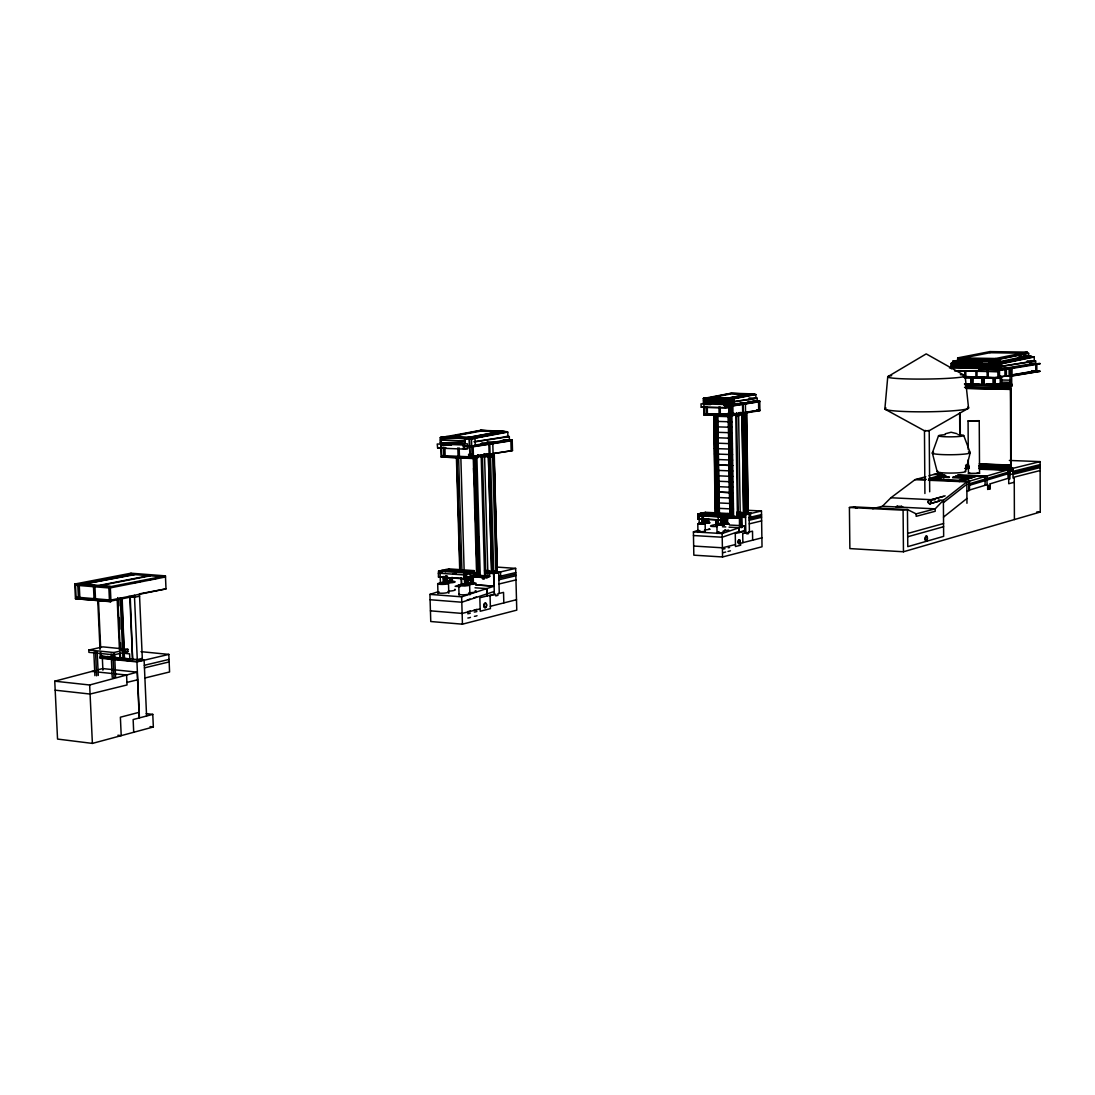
<?xml version="1.0" encoding="UTF-8"?>
<svg xmlns="http://www.w3.org/2000/svg" width="1095" height="1095" viewBox="0 0 1095 1095"><rect width="100%" height="100%" fill="white"/><g stroke="black" fill="none" stroke-linecap="round" stroke-linejoin="round"><path stroke-width="1.5" d="M884.87 408.983L887.744 376.872M965.544 471.548L970.156 452.81M968.295 459.736L968.445 473.368L979.546 473.286L979.231 420.699L968.076 420.836L968.24 449.593M127.485 660.997L127.759 659.984L129.757 659.518M938.511 435.81L932.338 452.974L937.197 471.658M964.613 384.578L1008.577 385.549L1010.096 384.892L1010.042 368.755M968.117 420.945L979.3 420.767M993.589 367.372L951.049 367.003L993.603 367.386L993.576 364.046L1031.435 356.381L993.671 364.265L993.589 365.894M739.933 518.14L728.148 517.798M725.684 403.357L725.807 398.991L753.305 393.885L728.257 398.566M703.606 402.152L725.698 403.288M484.551 570.344L489.547 570.728L489.711 576.463L486.988 577.845L472.383 576.778M466.224 577.886L466.018 581.171L467.825 577.503M446.733 575.997L444.912 579.625L445.117 576.367M705.303 532.307L705.153 523.971L699.773 523.656L701.553 523.478M465.101 438.575L464.951 443.68L440.286 442.695L440.436 437.644L446.349 436.782M440.299 442.708L465.238 443.105M697.953 532.43L697.802 524.122L703.277 523.465L701.156 523.78M979.546 473.286L977.315 472.739M968.391 473.327L969.732 472.889M872.647 508.71L882.433 506.26L890.892 497.76L915.023 479.665L925.754 476.722M697.816 524.067L709.957 522.876L705.577 522.329L707.069 522.151L709.587 522.52L703.592 522.849M943.507 517.114L966.953 498.471M943.411 502.66L966.858 484.277M725.862 523.684L729.078 523.93L722.248 524.286M718.785 524.601L724.315 525.066L716.924 525.162L722.221 524.669L718.826 524.697M703.565 522.383L708.492 522.342L708.342 518.92M902.732 506.752L901.486 506.971M887.908 376.612L926.206 353.89L964.996 375.681M967.966 408.503L929.162 430.718L926.781 430.91L924.454 430.759L885.184 409.297M722.153 523.574L727.6 523.396L727.504 515.211M705.043 524.094L697.802 524.135M741.862 517.292L739.933 518.154L728.271 517.511M479.802 576.887L482.471 575.806L482.484 578.598L484.236 578.735L484.223 575.929L481.554 577.01L484.154 576.079M1012.971 470.275L1009.918 471.548L1012.998 470.782M739.276 532.252L744.668 530.377L744.6 525.846L729.53 525.011M739.18 531.362L722.207 537.221L693.477 535.537M746.503 510.229L761.463 510.995L762.024 546.775L722.549 556.972L693.833 555.165L693.409 531.883L722.153 533.539L744.6 525.846M693.409 531.883L698.09 530.322M494.256 591.478L461.803 602.223L430.089 599.731M495.967 567.018L515.649 568.373L516.772 610.134L462.446 624.177L430.759 621.522L429.924 594.393L461.638 596.83L494.119 586.181L475.942 584.853M429.924 594.393L437.808 591.861M461.241 584.347L455.15 586.304L460.119 586.674M727.094 523.533L723.562 523.465L725.479 523.711M968.87 490.231L987.676 484.524L987.676 489.438L990.222 488.767L990.167 483.771M990.195 483.826L1008.043 478.337L1008.043 469.782L1012.355 468.318L1012.369 469.741L1010.151 470.289L979.505 469.207M968.842 485.509L1008.03 473.752M968.842 483.935L1008.043 472.219M928.396 480.253L966.844 481.896L1008.043 469.782L1008.18 473.163L1009.782 472.766M960.767 480.842L976.425 476.243M959.206 481.581L972.278 477.735L953.827 476.968M959.206 480.335L972.264 476.489M966.953 503.276L966.844 481.896L943.384 500.251L935.171 508.86L916.145 513.87L907.454 509.545L853.895 506.875L849.405 507.491L849.871 548.595L903.457 551.77L1040.25 512.049L1040.113 461.611L1009.344 460.447M934.281 479.569L942.261 477.283M929.094 478.556L942.247 474.806L942.261 477.694M930.476 479.104L943.753 475.298L943.78 478.186M930.49 480.349L943.767 476.544L947.12 476.681M928.957 475.819L940.386 472.588M930.148 503.59L939.688 500.908M930.093 503.741L939.524 501.072M907.7 536.769L943.575 526.736M896.449 506.533L897.695 506.369M929.409 500.223L945.149 495.83M929.231 500.401L943.548 496.418M907.659 533.47L943.561 523.519M725.027 548.718L723.439 548.978M139.257 717.937L137.217 672.152L89.653 684.991L54.75 681.186L57.542 739.07L92.391 743.409L153.341 726.984L152.78 714.378L146.224 713.625M945.149 433.825L951.103 432.238L957.03 433.702M54.75 681.186L94.991 670.592M98.057 669.784L102.643 668.566L137.217 672.152M152.78 714.378L133.138 719.552L133.713 732.268M139.01 712.352L120.382 717.211L121.216 735.635L117.918 735.238M1014.257 482.279L1008.728 483.716L1008.714 479.145L1009.946 478.83L1009.836 469.331L979.45 468.14M987.704 489.369L990.195 488.712M719.88 524.519L720.962 524.45M722.18 523.78L728.681 523.602L723.165 523.561L723.07 518.441L723.097 522.726L727.627 522.507L725.985 522.835L725.944 514.048L703.004 512.843L702.88 514.513M720.442 524.382C733.034 524.943 707.876 525.449 720.866 524.532M1014.244 477.735L1013.026 478.036L1012.985 468.318L1009.604 468.181M966.899 491.368L968.883 490.861L968.829 481.417M1040.127 470.535L1014.244 477.119L1014.408 519.55M1012.998 473.82L1008.988 474.833L1009.015 479.062M1013.012 474.409L1040.127 467.565M480.157 608.875L462.131 613.419L430.431 610.846M490.355 606.301L516.484 599.718M735.443 544.516L722.399 547.801L693.669 546.049M761.887 537.85L740.617 543.229L740.658 545.214L735.484 546.528L735.265 533.566L744.901 531.212L744.928 533.005M705.864 522.479L706.795 522.329L703.592 522.671M1012.998 471.356L1040.113 464.595M1008.057 473.505L1009.905 473.04M1012.998 472.876L1040.127 466.087M1008.057 474.573L1009.905 474.108M490.067 595.707L495.761 594.256L495.789 595.913L497.938 595.338L497.896 593.736L503.536 592.395L503.823 602.907M742.711 533.58L746.845 532.526L746.858 533.949L748.419 533.525L748.419 532.184L752.511 531.171L752.648 540.177M1011.191 468.455L1010.329 468.66L1010.315 465.307L1011.178 465.101L1011.191 468.455L1002.774 468.112M1012.355 468.468L1040.113 461.611M1009.768 469.714L978.738 468.4M1008.166 470.371L1009.768 469.96L979.382 468.633M126.91 682.404L137.559 679.803M144.896 678.01L169.574 671.974L168.822 654.399L141.009 651.662M1011.027 466.963L1010.699 388.355L1010.972 466.976L978.998 465.717M494.338 594.202L479.843 597.76L480.226 611.243L490.409 608.628L490.067 595.666M475.764 584.894L494.132 586.181M486.933 595.831L486.741 588.604L486.81 595.858M739.111 527.722L739.193 532.444M144.458 667.854L169.136 661.928M499.019 583.991L515.964 579.926M749.281 523.862L761.627 520.891M498.896 579.775L515.841 575.751M749.213 520.248L761.559 517.319M144.335 665.308L169.027 659.423M102.259 656.192L102.779 658.013L137.368 661.503L142.391 660.326L139.476 594.27M461.46 579.255L461.638 585.195L466.84 585.045L466.607 574.15L464.335 574.67L464.622 584.525L461.433 584.292L466.894 583.991L464.622 584.47M471.192 582.91L473.451 582.376L468.017 582.677L473.451 582.444L468.017 582.745L471.192 582.91L470.877 571.385L474.149 570.632L474.203 572.562M721.208 523.957L722.864 523.574L718.32 523.807L722.864 523.629M102.218 656.822L100.165 657.287L111.553 658.437L100.124 657.192L99.796 658.163L136.943 661.914L168.822 654.399M463.472 584.798L461.542 585.25L461.241 577.708M470.125 583.197L468.126 583.703L467.948 577.722M498.814 576.572L515.759 572.562M749.172 517.511L761.518 514.582M461.542 585.195L466.84 584.99M471.397 583.881L473.396 583.43L473.177 572.63L470.905 573.15M721.345 524.792L722.837 524.464M726.122 523.67L727.6 523.342M498.855 578.174L515.8 574.15M749.199 518.879L761.545 515.95M750.458 513.788L747.119 513.61M477.488 455.014L482.416 455.219L485.824 575.888L484.592 576.175L481.184 455.794M736.634 412.637L738.359 516.867L737.455 517.073L735.758 414.499M124.625 653.373L129.58 653.838L129.84 659.601L114.797 658.766L127.759 659.984M142.295 658.382L137.286 659.573L101.041 656.069L100.891 652.729M482.484 578.598L484.236 578.735M120.464 657.876L123.612 657.958L122.927 658.122L120.217 597.788M442.394 583.238L440.45 583.635L445.733 583.484L445.46 577.503L443.516 577.955L443.694 583.868L445.733 583.43L440.464 583.69L440.039 572.931M445.788 582.444L440.341 582.677L445.788 582.376L445.597 575.888M452.386 580.843L446.965 581.199L452.386 580.911L452.29 577.612M484.565 571.056L493.736 571.699L497.171 570.892L492.394 571.604L489.205 457.368L494.009 456.848L470.494 456.56M700.745 523.246L699.24 523.561L699.048 515.512M702.046 522.904L703.715 522.52L703.633 518.209M708.52 521.398L704.003 521.631M724.055 517.689L725.958 517.47L724.055 517.689L724.041 516.594L725.93 516.375L724.041 516.594M737.154 512.761L748.022 512.611L744.313 513.131L742.711 415.553L746.448 415.169L729.9 415.06M470.22 576.955L465.922 577.955L465.813 574.081L470.111 573.096L470.22 576.955L468.633 576.832M699.185 522.794L703.715 522.575M704.071 522.507L706.179 522.205M720.633 518.715L721.728 518.455L721.714 517.36L720.606 517.606M476.64 575.6L473.218 456.204M439.519 572.904L438.37 573.164L438.479 577.01L463.828 578.844L464.978 578.571L464.855 574.711M702.196 523.725L704.783 523.643L698.172 523.793M707 522.616L708.492 522.288L704.386 522.26M446.897 576.203L447.075 582.157L452.331 581.951L452.112 577.462M478.885 575.765L474.997 456.382M702.415 523.725L703.688 523.465L703.51 518.346L702.1 518.674L702.278 523.793L699.24 523.561L703.688 523.465L702.908 523.177M473.396 583.498L468.126 583.635L471.493 583.95L471.22 577.955L473.136 577.503L473.3 583.43M722.741 519.386L721.263 519.714L721.441 524.847L718.375 524.628L722.837 524.519L722.741 516.306M727.518 518.277L726.04 518.592L726.204 523.725L723.165 523.506L725.78 523.218M725.246 522.137L722.098 521.261L722.016 516.265L725.136 515.553L725.191 518.838L722.07 519.577L725.218 520.453L725.246 522.137L723.809 522.055L723.781 520.371L725.218 520.453M748.282 513.596L750.8 513.007L745.531 514.691M497.212 572.247L494.242 453.549M697.802 518.962L698.637 518.77L698.569 515.485L697.734 515.677L697.802 518.962L721.619 520.029L721.564 516.717L697.898 515.635L697.871 513.993L705.399 512.296L728.326 513.5L728.353 515.156M724.767 518.346L728.859 518.332L728.805 515.047L700.294 513.445L700.321 515.088M483.716 575.737L471.986 575.505M500.648 576.134L500.524 571.891L493.777 573.438L484.866 572.767M736.456 516.758L728.216 516.758M485.318 572.945L493.585 573.52L515.649 568.373M737.154 514.239L745.544 514.718L761.463 510.995M107.351 656.548L108.049 656.398M104.052 657.725L107.844 656.849M473.697 572.671L473.807 576.517L474.943 576.257L474.833 572.411L470.932 573.315L438.534 571.179L438.602 573.109M697.734 515.677L720.729 516.908L728.805 515.047M88.804 650.047L113.88 652.524L127.882 649.321L127.992 651.621L113.989 654.837L88.914 652.346L88.804 650.047L102.889 646.871L127.882 649.321M100.165 652.894L100.316 656.233L101.479 655.96M443.516 577.955L445.555 577.517M703.592 518.346L702.1 518.674M697.871 513.993L720.866 515.211L728.326 513.5M94.909 675.656L93.828 652.237L97.195 652.031L98.276 675.451M438.479 577.01L448.088 577.352M438.534 571.179L441.86 570.44L467.387 572.179L470.672 571.426L470.727 573.356L467.442 574.108L467.387 572.179L464.102 571.836M470.877 571.385L445.378 569.646L442.065 570.385L442.134 572.315M474.149 570.632L448.882 568.866L445.583 569.605L445.638 571.522M722.194 523.807L725.848 523.383L725.027 523.519M719.935 524.395L720.387 524.382M702.128 523.41L701.334 523.273M951.309 368.673L951.172 363.321L952.691 363.102L952.705 361.282L957.673 360.337L999.913 361.021L995.068 361.98L995.081 363.827L1000.666 362.719M1032.831 356.614L997.175 364.348L1032.831 356.97L1019.65 356.409M995.738 363.732L951.185 363.348L1001.446 364.348L999.694 364.635L951.268 363.54L998.599 364.361L1034.227 356.997L1034.241 361.008L1001.843 366.168M998.763 361.815L1028.657 355.697L1028.643 353.302L989.989 352.727L957.687 359.064L999.913 359.79L999.927 362.869L989.784 362.691M1030.039 355.711L998.517 362.787L1030.039 356.313L1023.606 355.615M132.071 595.776L132.125 596.748L110.951 601.059L76.13 598.089M110.266 601.675L110.965 601.538L110.28 586.468L74.734 583.772L75.445 598.705L110.266 601.675L109.582 586.605L110.28 586.468M139.558 596.214L134.507 597.24L127.91 596.693M1028.643 353.302L997.093 359.694L997.107 362.158M139.489 593.846L166.002 588.877L165.441 575.874L131.003 573.205L74.747 584.032L109.596 586.865L165.441 575.874M166.002 588.877L110.91 600.074L76.075 597.117M729.612 547.527L728.202 547.774M995.67 358.489L1027.247 352.125L1027.247 353.274L995.67 359.666L995.67 358.489L957.673 357.887L957.687 362.158M75.445 598.705L110.965 601.538M896.422 506.506L897.489 506.383M967.391 359.584L957.701 361.501L982.324 361.911M132.262 583.142L140.625 581.486M148.988 579.844L157.338 578.187M94.033 598.65L93.472 586.496L148.81 575.696M96.62 586.29L150.261 575.806M957.673 357.887L989.989 351.591L1027.247 352.125M751.403 393.694L723.918 398.867L751.403 393.844L731.255 393.201L703.496 398.457L703.565 402.248L725.944 402.755M754.578 394.022L730.187 399.169L754.578 394.46L731.255 393.338L704.017 398.867L731.474 399.579L734.033 399.196L703.483 398.402M758.493 401.085L731.569 405.246L731.474 399.21L755.851 394.487L755.906 398.197L733.144 401.714M79.771 584.21L131.058 574.314L165.496 576.983L109.651 588.015L74.802 585.168M79.442 584.908L133.33 574.492M78.375 597.309L77.813 585.223L134.781 574.601M706.617 398.553L731.268 393.885L755.851 394.487M473.93 441.737L507.902 436.494L507.779 432.101L472.219 438.753L440.491 437.548L446.089 436.563L468.838 437.452L502.865 431.129L463.021 438.397L468.838 437.452M468.66 437.973L470.001 437.63L444.734 436.809M504.973 431.498L465.197 438.766M506.369 431.539L470.809 438.698L506.383 432.046L480.637 430.335L502.865 431.129M507.779 432.101L480.65 431.129L444.762 437.713L480.637 430.499L504.973 431.362M446.349 436.604L480.637 430.335M966.077 388.424L1010.001 389.409L1010.863 389.245L1010.849 386.494M1009.795 385.07L1012.013 384.687L1012.026 386.275L1009.809 386.672L1009.795 385.07L986.143 384.564M902.102 506.917L900.679 507.04M1006.565 375.804L998.448 377.159L1007.633 375.818M1011.424 374.983L1035.774 370.89L1035.76 363.841L998.407 369.891M1010.877 375.27L1036.842 370.904L1036.814 363.868M997.518 377.748L973.154 377.214M1008.947 368.385L1012.013 368.44L1012.04 376.05L1039.853 371.342L1009.125 376.146L1009.097 368.919L1006.018 368.864M998.339 378.09L998.27 364.293L998.339 378.09L964.695 377.474M1000.036 376.653L999.803 377.898L999.79 376.694M724.78 523.259L725.479 523.41M469.536 456.492L472.356 456.026M704.29 413.732L731.556 413.896M997.49 369.877L1002.582 369.973L1039.839 363.91L1029.875 363.17M444.584 455.972L441.737 456.423L468.14 457.546L512.487 450.579L512.2 439.944L503.96 439.642M731.569 414.594L704.304 414.43M511.146 450.524L510.886 440.573L471.794 446.719L472.096 456.889L512.487 450.579M469.933 458.093L469.372 438.794L469.933 458.093L441.121 456.998L440.491 437.384L463.021 438.233M473.861 457.423L477.256 576.066L473.861 457.395M479.09 456.451L468.537 456.122L475.12 456.423M729.215 415.676L729.544 399.169L703.551 398.566M746.653 412.815L759.903 410.652L759.752 401.112L753.073 400.934M951.049 367.017L999.297 368.043L999.311 371.451L997.75 371.711L997.613 368.769L949.447 367.906M482.457 456.971L481.937 455.287M736.702 415.265L737.017 413.705L728.134 413.472M493.968 455.233L482.197 455.452M746.42 413.787L737.181 414.006M469.522 454.452L472.794 453.919M728.914 412.582L730.748 412.295L730.625 405.15M469.221 454.767L472.492 454.247M728.284 412.924L731.953 412.322M1039.839 363.348L999.489 369.918L999.53 377.186M1035.637 361.021L1000.036 366.702L1000.05 369.029L1035.637 363.266L1035.637 361.021L1027.192 360.885M703.702 406.656L703.852 414.895L731.898 415.662L733.595 517.045M1001.446 364.046L999.694 364.32L999.721 369.33L1001.473 369.042L1001.446 364.046L952.691 363.102M464.417 449.142L464.061 445.035L437.233 443.995L437.617 448.06L464.431 449.114L467.606 448.635L467.469 443.858L440.669 442.818M725.492 407.929L725.26 404.507L700.978 403.85L701.238 407.244L725.506 407.901L727.792 407.559L727.723 403.576L703.469 402.919M734.102 403.384L704.099 403.042M480.842 444.036L482.087 443.845M736.483 404.055L732.774 404.123M475.435 445.035L509.394 439.725L509.312 436.549L505.945 436.426M510.79 439.903L471.712 445.952L471.507 438.876L475.038 438.342L475.244 445.337M729.188 405.725L724.548 405.506M512.2 439.944L472.424 446.048L463.281 445.555M759.752 401.112L732.213 405.314L723.946 405.027M475.353 441.791L509.312 436.549M757.179 398.224L732.788 401.988L732.842 404.753L757.22 400.934L757.179 398.224L749.103 398.019M734.074 401.988L704.071 401.646M437.617 448.06L440.833 447.554M701.238 407.244L727.792 407.559L727.71 403.576M724.52 403.781L724.685 404.493M724.041 404.479L724.671 403.754M731.474 399.21L734.02 398.826L734.129 404.794M707.931 403.33L708.588 404.082L708.711 403.316M734.047 400.592L704.044 400.25M703.537 400.483L725.917 401.208M727.942 398.128L707.767 397.786M464.444 438.534L468.66 437.877M465.115 438.643L469.372 438L443.53 437.001M725.875 399.155L728.9 398.689M951.281 365.141L993.685 365.881M703.524 398.32L706.59 397.786M849.405 507.491L903.088 510.174L907.454 509.545L907.782 546.651L943.657 536.345L943.384 500.251L938.305 500.004M699.828 530.528C693.888 531.924 707 532.184 704.632 530.528M718.936 531.622C712.653 533.128 727.436 533.128 723.302 531.54M720.866 524.491C718.676 523.396 701.101 527.01 717.403 526.476M727.983 551.442L730.447 550.812M723.206 552.66L725.698 552.031M720.975 524.628L720.524 524.505M897.613 506.355L901.513 506.342M724.712 529.898L725.424 529.843M900.747 507.053L900.022 507.067M925.836 430.499L924.467 430.663L924.905 493.516M701.553 523.437L700.964 523.465M900.049 507.081L898.831 507.094M706.207 522.466L704.55 522.534M1024.811 356.286L1031.435 356.381M1018.925 356.765L1034.227 356.997M957.687 359.064L999.927 359.79M952.705 361.282L995.068 361.98M988.894 362.021L995.464 362.13M988.853 362.472L999.94 362.815M1029.875 363.745L1039.839 363.91M898.858 507.081L898.119 507.081M998.147 365.47L1001.46 365.525L951.61 364.963M998.147 366.647L1001.46 366.702L951.61 366.127M998.147 367.81L1001.46 367.879L951.623 367.29M1002.787 368.276L1007.865 368.358M1002.486 368.632L1006.36 368.604L1006.387 375.831M1006.962 368.7L1010.507 368.686L1010.534 375.913L1007.468 375.845M978.807 368.947L1002.582 369.973M978.807 369.042L1002.582 369.48M1031.558 370.808L1039.853 370.959M1031.558 371.191L1039.853 371.342M957.838 370.657L999.311 371.451M954.58 370.904L997.75 371.684M1004.991 375.886L1010.069 375.982M963.545 376.461L994.055 377.666L1001.528 376.406L1001.555 384.66L1000.625 384.824L1000.584 375.982M963.545 377.05L1000.036 377.857M964.476 377.734L997.285 378.391M999.927 379.965L1010.069 380.17M999.94 382.114L1010.083 382.319M1008.331 383.811L1011.712 383.88L993.206 383.797M986.431 383.962L1010.096 384.468M986.39 384.181L1012.013 384.687M964.462 383.866L1012.013 385.057L964.668 384.413M965.858 384.126L979.382 384.427M965.872 385.714L1009.987 386.644L1010.001 389.409M965.106 387.343L1010.699 388.355L964.544 387.438M966.967 388.26L1004.115 389.095M734.02 398.826L705.604 398.019M748.077 401.386L759.766 401.687L732.87 405.93L724.082 405.574M740.206 402.796L746.776 402.974M703.51 402.399L725.834 403.015M737.263 403.507L745.408 403.726L745.544 412.295M733.431 403.809L743.218 404.069L743.354 412.664L740.097 412.555M732.391 403.945L742.533 404.178L742.67 412.774M704.126 404.425L710.587 404.603M723.946 405.082L732.856 405.328L733.007 414.581L759.903 410.201L756.563 410.105M756.563 410.557L759.903 410.652M729.817 412.445L731.036 412.473M738.838 412.664L743.888 412.815L745.818 532.786M729.092 412.596L732.842 412.705M729.872 413.554L736.675 413.759M731.501 414.293L728.093 414.197L734.143 414.184L734.074 413.486M720.4 414.485L726.957 414.676M703.852 414.895L733.034 415.771M713.379 415.416L729.229 415.895M735.594 416.264L738.619 416.346M713.83 416.209L729.681 416.689M713.954 421.315L732.021 421.849M714.049 426.763L732.117 427.31M714.145 432.21L732.199 432.785M714.241 437.617L732.295 438.287M714.337 443.051L732.391 443.762M475.038 438.342L443.53 437.261M440.436 437.644L471.507 438.876M502.318 440.258L512.214 440.628L473.149 446.774L463.13 446.377M714.433 448.539L732.473 449.169M487.029 442.188L494.406 442.599L487.097 442.312M481.786 442.996L492.791 443.42L493.078 453.467M481.896 443.584L489.78 443.899L490.054 453.96M480.897 443.79L488.835 444.036L489.123 454.11M726.053 523.246L727.189 523.396M979.204 463.856L1011.178 465.101M980.011 464.129L1010.315 465.307M714.542 453.973L732.569 454.63M965.544 465.183L968.952 465.307M441.381 444.693L451.496 445.09M978.752 465.772L1010.781 467.031M441.394 444.83L449.552 445.145M463.103 445.679L473.136 446.076L473.437 456.943M965.899 466.456L969.294 466.579M991.112 467.455L997.832 467.716M965.763 466.648L969.13 466.785M979.217 467.182L997.737 467.921M965.913 466.908L969.294 467.031M980.025 467.455L1012.985 468.769M979.847 467.647L1010.151 468.865L1010.165 471.397M965.982 467.606L969.349 467.743M965.982 467.962L969.349 468.099M965.899 468.085L969.349 468.359M440.82 447.54L445.857 447.759M462.569 448.402L467.606 448.635M964.695 468.468L968.062 468.605M714.638 459.407L732.664 460.092M483.812 453.891L490.464 454.165L494.351 594.612M469.098 454.192L472.41 454.329M468.509 454.493L472.369 454.548M935.732 473.902L942.562 474.19M957.92 474.833L986.951 476.038L987.019 484.784M468.797 454.74L472.999 454.808M468.92 454.89L472.246 455.027M469.591 455.137L472.889 455.274M933.775 474.463L944.027 474.888M957.619 475.449L985.048 476.599L985.103 485.304M468.592 455.301L471.877 455.438M945.82 475.394L940.933 475.189L940.947 478.063M955.593 475.805L975.139 476.612M469.618 455.944L476.284 456.218M441.709 455.602L468.126 456.724L468.14 457.546M942.576 476.654L949.461 476.927M952.814 477.078L968.226 477.707M467.51 457.135L478.077 457.573L477.995 455M937.183 477.064L949.173 477.571M952.595 477.707L967.98 478.364M461.159 457.149L473.889 457.683M441.121 456.998L474.45 458.613M929.258 479.049L962.094 480.459M714.83 470.261L732.842 470.987M917.062 479.186L926.274 479.364M928.752 479.692L969.486 481.211L969.527 490.04M915.023 479.665L925.056 480.103M927.999 430.486L929.203 430.636L929.696 491.792M714.926 475.682L732.938 476.434M715.021 481.102L733.034 481.882M898.174 507.053L897.462 507.04M715.103 486.522L733.116 487.316M890.892 497.76L934.925 499.854M1036.842 511.885L1040.25 512.049M715.295 497.349L733.308 498.198M882.433 506.26L897.749 507.012M901.144 507.177L935.171 508.86L935.185 511.283L916.173 516.334L916.145 513.87M715.391 502.769L733.39 503.632M715.487 508.176L733.486 509.052M704.564 530.007L710.053 529.296L709.081 528.858M736.798 512.145L741.794 512.405L742.246 527.475M747.461 512.83L750.8 513.007M747.461 513.268L750.8 513.445M746.571 513.473L750.554 513.541L750.499 517.196M736.784 514.171L745.544 514.568M702.853 512.871L725.793 514.089M718.156 514.718L727.983 515.239L728.038 518.524M728.189 515.307L731.364 515.485M737.181 515.731L745.572 516.169M711.079 514.951L716.144 515.17M722.549 515.553L725.971 515.704M733.582 516.32L740.275 516.676L738.564 412.692M728.298 516.32L738.359 516.867M728.558 516.58L745.586 517.442M727.901 516.895L741.178 517.606L741.342 527.735M729.462 517.251L739.495 517.784M725.588 518.154L728.859 518.332M723.754 518.77L725.191 518.838M698.637 518.77L721.619 520.029M706.138 521.083L702.963 520.207L702.922 518.537L706.111 519.413L706.138 521.083L704.715 521.015L704.674 519.331M722.426 526.763L725.793 526.941M729.051 527.16L739.207 527.694L739.289 532.416M497.226 571.672L500.524 571.905M466.415 571.823L474.833 572.411M474.587 574.013L477.762 574.232M484.688 575.464L487.932 575.696L484.51 453.987M485.824 575.888L478.734 575.381L484.223 575.929M453.029 573.862L456.41 574.108M474.436 575.45L489.711 576.463M438.37 573.164L463.951 574.916L463.883 572.986L467.182 572.233L467.25 574.163L463.719 574.971L463.828 578.844M472.52 575.71L477.283 576.038M472.547 576.435L487.152 577.503M470.234 577.435L468.646 577.325L468.728 580.049L470.316 580.158L469.933 577.024L466.744 577.27L468.728 580.049M466.237 577.393L468.332 577.393L470.316 580.158M443.256 576.805L444.83 576.914M451.455 577.599L464.978 578.571M447.663 578.516L449.237 578.625M452.235 581.883L450.319 582.335L450.182 577.914M475.025 587.782L486.741 588.604M897.558 507.026L896.34 506.903M74.734 583.772L109.582 586.605M93.472 586.496L94.936 586.619L95.498 598.773M110.349 587.878L108.87 587.755L109.418 599.95M128.813 596.474L132.125 596.748M723.22 531.061L728.709 530.035M901.418 506.355L901.91 506.41M897.366 507.012L896.23 506.875M124.652 651.292L127.992 651.621M139.188 659.724L144.116 660.23L146.579 716.007M100.316 656.233L111.717 657.37M114.427 657.506L122.654 658.341M125.939 658.67L129.224 658.998M139.092 659.998L142.391 660.326M102.136 656.74L111.964 657.794M115.139 658.04L129.84 659.601M91.925 671.399L95.224 671.741M98.523 672.097L111.731 673.48M115.03 673.822L126.582 675.026L127.02 684.964L90.077 694.052L55.188 690.178M150.056 726.587L153.341 726.984M705.727 397.909L729.215 398.375L725.205 398.895M853.895 506.875L856.892 508.313M716.924 525.203L717.061 533.525M970.17 452.659L963.723 435.468M965.119 375.941L968.541 407.86M79.264 585.332L79.839 597.432M75.445 583.635L76.144 598.554M114.551 653.756L115.618 677.285M113.88 652.524L113.989 654.837M112.908 654.126L113.976 677.682M111.156 653.961L112.237 677.49M102.369 658.423L102.903 670.181M98.509 601.073L100.658 647.734M97.715 599.554L100.015 649.568M95.552 652.401L96.634 675.848M89.653 684.991L92.391 743.409M134.425 595.297L137.368 661.503M136.943 661.914L139.435 717.896M131.003 573.205L131.058 574.314M130.237 596.624L132.591 659.245L129.799 596.72M122.147 597.952L124.419 658.41L121.709 598.048M118.506 599.116L118.807 605.809M119.341 617.539L119.861 629.255M120.477 642.642L120.778 649.335M117.74 597.583L120.19 649.65M120.245 652.853L120.573 658.027L119.848 658.191L119.615 653.167M117.192 599.54L119.464 649.814M441.86 570.44L441.928 572.356M437.685 583.731L437.986 593.627M475.668 457.45L479.035 576.038M473.56 468.14L473.711 473.259M474.696 507.382L474.833 512.487M475.764 544.899L475.914 550.018M469.632 585.017A5.434 0.794 -1.8 0 1 461.255 585.921A5.434 0.794 -1.8 0 1 461.707 584.525A5.434 0.794 -1.8 0 1 469.632 585.017L469.919 594.859M468.044 577.722L468.222 583.649M466.744 584.976L466.579 579.036L464.65 579.488L464.923 585.496M460.844 457.477L464.171 571.467M459.175 447.91L459.421 456.355M458.613 457.382L461.898 569.605M457.833 447.855L458.08 456.3M458.175 482.17L458.285 485.591M461.638 596.83L462.446 624.177M456.943 456.574L460.256 569.619M456.793 456.656L460.092 569.633M456.382 456.683L459.708 569.742M458.764 585.291L459.051 595.16M450.278 577.914L450.415 582.403M448.882 568.866L448.936 570.769M444.899 447.335L445.145 455.753M448.498 583.443L448.799 593.257M443.557 447.28L443.817 455.698M446.993 576.203L447.171 582.102M445.378 569.646L445.432 571.563M441.175 437.74L441.75 456.889M443.612 577.955L443.79 583.936M443.297 576.408L443.489 582.964M498.69 572.329L499.279 593.435M492.668 456.793L495.843 570.81M493.585 573.52L493.941 586.236M476.886 457.436L480.253 576.093M478.885 536.728L478.98 540.122M731.022 411.542L731.063 414.909M730.83 415.676L732.528 517.004M729.941 405.259L730.119 413.321M730.365 430.54L730.707 451.017M731.46 495.405L731.747 512.474M729.667 415.58L730.94 517.045L729.215 415.648M729.078 399.237L729.366 415.662M728.791 405.437L728.914 413.28M728.558 416.36L729.927 516.772L728.202 414.444M727.888 398.703L703.524 398.183L703.674 405.013M725.821 399.018L725.889 402.85M724.835 516.635L724.849 517.73M723.289 516.32L723.412 514.636L700.444 513.418L700.471 515.061M720.209 407.012L720.332 414.211M722.153 533.539L722.549 556.972M721.071 516.689L721.208 524.012M718.991 406.97L719.114 414.17M720.866 515.211L720.893 516.867M720.729 516.908L720.784 520.221M719.976 523.41L718.32 523.862L718.197 516.539M719.785 524.354L718.375 524.683L718.293 519.55M717.704 414.334L719.442 514.417M717.348 414.389L719.1 514.486M715.678 414.266L717.403 512.611M715.322 414.321L717.061 512.693M716.267 519.605L716.39 526.339M714.186 413.855L715.925 512.515M716.048 519.687L716.171 526.325M715.555 512.72L713.83 415.101L715.103 512.816M707.274 406.642L707.397 413.814M708.465 518.537L708.52 521.453L706.864 521.836L706.809 518.92M706.07 406.615L706.193 413.787M706.946 519.249L707.096 522.671M704.017 398.498L704.14 404.945M704.167 406.587L704.318 414.827M705.399 512.296L705.426 513.938M701.909 515.663L702.046 522.958M749.117 513.883L749.404 531.937M746.653 412.363L748.227 514.089M746.42 412.391L748.049 514.13M748.405 532.143L748.419 533.525M745.23 415.142L746.817 512.556M744.668 530.391L744.682 531.267M742.711 533.552L742.862 542.655M739.755 527.571L739.59 517.524L739.536 527.639M733.239 413.623L733.253 414.321M903.088 510.174L903.457 551.77M987.129 371.137L987.156 376.94M976.973 370.945L977 376.735M975.905 370.931L975.932 376.707M972.853 377.2L972.661 384.208L972.62 377.241M971.06 377.173L970.868 384.167L970.827 377.214M965.79 370.74L965.831 376.516M964.722 370.726L964.763 376.488M960.205 412.582L960.301 434.564M959.945 412.637L960.096 434.605M959.904 412.637L959.836 434.66M959.644 412.692L959.781 434.674M951.596 363.499L951.623 368.618M1011.67 375.722L1011.712 384.728M1010.452 388.396L1010.726 467.031M1005.881 368.686L1006.045 376.091M1004.936 368.837L1004.964 376.064M998.599 364.361L998.613 366.688M989.989 351.591L989.989 352.727M988.21 371.164L988.237 376.954M967.569 407.203A41.856 3.394 -0.6 0 1 926.178 411.802A41.856 3.394 -0.6 0 1 886.074 408.038M960.37 374.682A38.695 2.655 -0.7 0 1 927.342 379.034A38.695 2.655 -0.7 0 1 891.672 375.64M964.982 471.042A14.18 1.506 -0.5 0 1 951.336 473.067A14.18 1.506 -0.5 0 1 937.813 471.247M968.445 451.934A18.93 1.861 -0.5 0 1 951.87 454.726A18.93 1.861 -0.5 0 1 933.597 452.344M957.961 434.647A12.62 1.163 -0.5 0 1 960.452 436.371A12.62 1.163 -0.5 0 1 941.18 436.481A12.62 1.163 -0.5 0 1 945.136 434.715M470.344 613.077A5.434 0.862 -1.9 0 1 467.716 613.734M445.282 582.8A5.42 0.794 -1.9 0 1 447.39 583.936A5.42 0.794 -1.9 0 1 438.876 584.224A5.42 0.794 -1.9 0 1 440.792 582.951M470.467 617.347A5.434 0.862 -1.9 0 1 467.839 618.018M476.886 611.421A5.407 0.849 -1.9 0 1 474.272 612.078M465.95 583.389A5.42 0.794 -1.8 0 1 474.217 582.882A5.42 0.794 -1.8 0 1 474.094 584.128A5.42 0.794 -1.8 0 1 465.881 584.1M451.51 581.253A5.393 0.78 -1.9 0 1 453.96 582.403A5.393 0.78 -1.9 0 1 445.213 582.636M445.131 581.787A5.393 0.78 -1.9 0 1 449.634 581.281M477.009 615.677A5.407 0.862 -1.9 0 1 474.395 616.348M454.781 589.302A5.393 1.013 -3.6 0 1 454.069 590.451A5.393 1.013 -3.6 0 1 448.444 591.108M475.271 590.752A5.42 1.027 -3.5 0 1 475.408 591.957A5.42 1.027 -3.5 0 1 469.276 592.71M476.476 596.83A5.42 1.04 -3.5 0 1 473.807 597.719M448.211 591.423A5.42 1.027 -3.6 0 1 446.473 592.806A5.42 1.027 -3.6 0 1 439.506 593.12A5.42 1.027 -3.6 0 1 438.986 591.834M469.057 592.942A5.448 1.027 -3.6 0 1 464.951 594.763A5.448 1.027 -3.6 0 1 459.394 593.695M469.947 598.992A5.448 1.04 -3.6 0 1 467.25 599.882M476.818 609.285A5.407 0.849 -1.9 0 1 474.217 609.942M470.289 610.928A5.434 0.849 -1.9 0 1 467.661 611.599M988.292 487.302C989.716 492.066 989.606 481.937 988.292 487.302M724.753 522.342L723.097 522.726L724.753 522.342M732.295 516.799L730.228 414.772L733.842 414.813L730.57 414.718L732.295 516.799M491.669 573.164L488.343 454.083L491.669 573.164M743.628 514.472L741.972 412.747L743.628 514.472M993.398 384.605L993.37 377.611L993.398 384.605M994.725 384.619L994.684 378.295L994.725 384.619M995.218 384.646L995.177 377.652L995.218 384.646M982.229 384.359L982.188 377.392L982.229 384.359M984.022 384.4L983.994 377.433L984.022 384.4M758.698 410.16L731.788 414.553L731.638 405.889L758.561 401.66L758.698 410.16M465.252 441.011L440.532 440.08L465.252 441.011M732.76 465.539L714.72 464.786L732.76 465.58M733.212 492.764L715.199 491.901L733.212 492.805M497.226 572.658L493.927 453.604L497.226 572.671M927.136 540.081A2.614 1.122 -86.9 0 0 926.521 535.961A2.614 1.122 -86.9 0 0 925.234 539.657A2.614 1.122 -86.9 0 0 927.136 540.081M927.095 539.986A2.464 1.054 -86.9 0 0 926.507 536.126A2.464 1.054 -86.9 0 0 925.302 539.589A2.464 1.054 -86.9 0 0 927.095 539.986M928.163 501.483A1.793 1.615 73.5 0 0 930.23 503.7A1.793 1.615 73.5 0 0 930.86 500.757A1.793 1.615 73.5 0 0 928.163 501.483M928.286 501.524A1.656 1.492 73.5 0 0 930.189 503.577A1.656 1.492 73.5 0 0 930.777 500.839A1.656 1.492 73.5 0 0 928.286 501.524M989.497 488.151A1.711 0.698 -87.4 0 0 989.031 485.537A1.711 0.698 -87.4 0 0 988.292 488.041A1.711 0.698 -87.4 0 0 989.497 488.151M739.878 542.887A2.012 0.985 -86.6 0 0 739.303 539.712A2.012 0.985 -86.6 0 0 738.194 542.572A2.012 0.985 -86.6 0 0 739.878 542.887A1.875 0.917 -86.6 0 0 739.289 539.862A1.875 0.917 -86.6 0 0 738.263 542.504A1.875 0.917 -86.6 0 0 739.823 542.791M486.262 606.739A2.368 1.355 -85.2 0 0 485.441 603.058A2.368 1.355 -85.2 0 0 483.935 606.452A2.368 1.355 -85.2 0 0 486.262 606.739A2.19 1.259 -85.2 0 0 485.413 603.236A2.19 1.259 -85.2 0 0 484.017 606.37A2.19 1.259 -85.2 0 0 486.194 606.644"/></g></svg>
